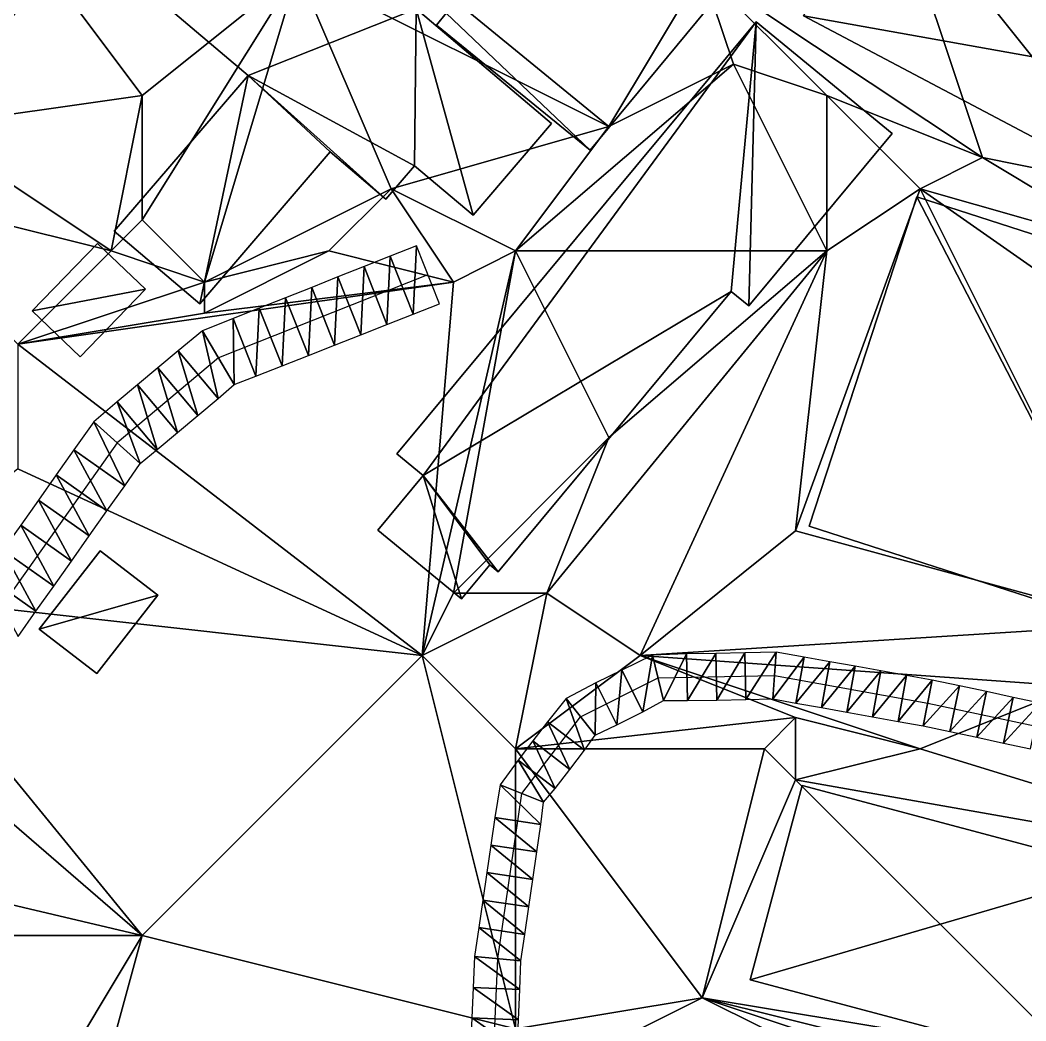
# Model space of a CAD drawing. Header units: metres. Extents: x -1103 to 901, y -902 to 905.
# Drawn here: x 604.1 to 668.8, y 50.5 to 114.8 of the extents above; entities that cross this region are included whole.
import ezdxf

# ---------------------------------------------------------------- set-up
doc = ezdxf.new("R2010")
doc.units = ezdxf.units.M
for name, color, linetype in [('OSM_BUILDING_FOOTPRINTS', 7, 'CONTINUOUS'), ('OSM_BUILDING_ROOFS', 1, 'CONTINUOUS'), ('OSM_BUILDING_WALLS', 8, 'CONTINUOUS'), ('OSM_ROAD_AXES', 2, 'CONTINUOUS'), ('OSM_ROAD_SURFACE', 9, 'CONTINUOUS'), ('OSM_TERRAIN', 3, 'CONTINUOUS')]:
    doc.layers.add(name, color=color, linetype=linetype)

msp = doc.modelspace()

# ---------------------------------------------------------------- linework, layer by layer
at = {"layer": 'OSM_BUILDING_FOOTPRINTS'}
for points in [[(638.309, 108.197, 10.164), (633.258, 102.292, 10.164), (629.488, 105.477, 10.164), (627.654, 103.332, 10.164), (624.072, 106.373, 10.164), (615.704, 96.608, 10.164), (610.2, 101.264, 10.164), (618.811, 111.283, 10.164), (608.973, 119.611, 10.164), (608.254, 118.781, 10.164), (605.613, 121.015, 10.164), (606.331, 121.845, 10.164), (599.776, 127.396, 10.164), (599.201, 126.733, 10.164), (596.383, 129.11, 10.164), (604.585, 138.676, 10.164), (630.55, 116.691, 10.164), (629.599, 115.574, 10.164), (638.309, 108.197, 10.164)], [(622.138, 123.923, 10.795), (622.691, 124.598, 10.795), (622.016, 125.151, 10.795), (624.824, 128.546, 10.795), (635.148, 120.13, 10.795), (637.613, 123.116, 10.795), (642.985, 118.737, 10.795), (644.124, 120.119, 10.795), (648.866, 116.248, 10.795), (640.785, 106.472, 10.795), (630.914, 114.523, 10.795), (631.534, 115.275, 10.795), (630.34, 116.248, 10.795), (630.826, 116.835, 10.795), (622.138, 123.923, 10.795)], [(658.217, 122.065, 10.723), (680.037, 110.552, 10.723), (676.323, 103.596, 10.723), (654.503, 115.12, 10.723), (658.217, 122.065, 10.723)], [(660.196, 107.545, 10.231), (650.999, 96.475, 10.231), (649.86, 97.404, 10.231), (634.882, 79.378, 10.231), (634.341, 79.82, 10.231), (632.528, 77.63, 10.231), (627.134, 82.054, 10.231), (630.052, 85.571, 10.231), (628.372, 86.953, 10.231), (651.452, 114.722, 10.231), (660.196, 107.545, 10.231)], [(655.995, 85.781, 9.432), (661.799, 103.486, 9.432), (683.232, 96.563, 9.432), (676.312, 75.396, 9.432), (654.868, 82.319, 9.432), (655.995, 85.781, 9.432)], [(609.127, 100.479, 10), (612.211, 97.537, 10), (608.011, 93.202, 10), (604.927, 96.143, 10), (609.127, 100.479, 10)], [(609.293, 80.716, 10), (612.996, 77.863, 10), (609.083, 72.831, 10), (605.369, 75.695, 10), (609.293, 80.716, 10)], [(671.68, 47.671, 7.544), (651.065, 53.157, 7.544), (654.425, 65.631, 7.544), (675.04, 60.157, 7.544), (671.68, 47.671, 7.544)]]:
    msp.add_polyline3d(points, close=True, dxfattribs=at)
at = {"layer": 'OSM_BUILDING_ROOFS'}
for points in [[(680.037, 110.552, 20.723), (658.217, 122.065, 20.723), (654.503, 115.12, 20.723)], [(629.599, 115.574, 20.164), (608.973, 119.611, 20.164), (618.811, 111.283, 20.164)], [(631.534, 115.275, 20.795), (640.785, 106.472, 20.795), (648.866, 116.248, 20.795)], [(629.599, 115.574, 20.164), (618.811, 111.283, 20.164), (629.488, 105.477, 20.164)], [(629.488, 105.477, 20.164), (633.258, 102.292, 20.164), (629.599, 115.574, 20.164)], [(633.258, 102.292, 20.164), (638.309, 108.197, 20.164), (629.599, 115.574, 20.164)], [(631.534, 115.275, 20.795), (630.914, 114.523, 20.795), (640.785, 106.472, 20.795)], [(680.037, 110.552, 20.723), (654.503, 115.12, 20.723), (676.323, 103.596, 20.723)], [(651.452, 114.722, 20.231), (628.372, 86.953, 20.231), (630.052, 85.571, 20.231)], [(649.86, 97.404, 20.231), (651.452, 114.722, 20.231), (630.052, 85.571, 20.231)], [(649.86, 97.404, 20.231), (650.999, 96.475, 20.231), (651.452, 114.722, 20.231)], [(650.999, 96.475, 20.231), (660.196, 107.545, 20.231), (651.452, 114.722, 20.231)], [(618.811, 111.283, 20.164), (610.2, 101.264, 20.164), (615.704, 96.608, 20.164)], [(618.811, 111.283, 20.164), (615.704, 96.608, 20.164), (624.072, 106.373, 20.164)], [(618.811, 111.283, 20.164), (624.072, 106.373, 20.164), (627.654, 103.332, 20.164)], [(618.811, 111.283, 20.164), (627.654, 103.332, 20.164), (629.488, 105.477, 20.164)], [(661.799, 103.486, 19.432), (655.995, 85.781, 19.432), (654.868, 82.319, 19.432)], [(661.799, 103.486, 19.432), (654.868, 82.319, 19.432), (676.312, 75.396, 19.432)], [(661.799, 103.486, 19.432), (676.312, 75.396, 19.432), (683.232, 96.563, 19.432)], [(612.211, 97.537, 20), (609.127, 100.479, 20), (604.927, 96.143, 20)], [(612.211, 97.537, 20), (604.927, 96.143, 20), (608.011, 93.202, 20)], [(630.052, 85.571, 20.231), (634.882, 79.378, 20.231), (649.86, 97.404, 20.231)], [(630.052, 85.571, 20.231), (627.134, 82.054, 20.231), (632.528, 77.63, 20.231)], [(630.052, 85.571, 20.231), (632.528, 77.63, 20.231), (634.341, 79.82, 20.231)], [(630.052, 85.571, 20.231), (634.341, 79.82, 20.231), (634.882, 79.378, 20.231)], [(612.996, 77.863, 20), (609.293, 80.716, 20), (605.369, 75.695, 20)], [(612.996, 77.863, 20), (605.369, 75.695, 20), (609.083, 72.831, 20)], [(651.065, 53.157, 17.544), (675.04, 60.157, 17.544), (654.425, 65.631, 17.544)], [(651.065, 53.157, 17.544), (671.68, 47.671, 17.544), (675.04, 60.157, 17.544)]]:
    msp.add_3dface(points, dxfattribs=at)
at = {"layer": 'OSM_BUILDING_WALLS'}
for points in [[(680.037, 110.552, 10.723), (658.217, 122.065, 10.723), (658.217, 122.065, 20.723)], [(680.037, 110.552, 10.723), (658.217, 122.065, 20.723), (680.037, 110.552, 20.723)], [(608.973, 119.611, 10.164), (618.811, 111.283, 10.164), (618.811, 111.283, 20.164)], [(608.973, 119.611, 10.164), (618.811, 111.283, 20.164), (608.973, 119.611, 20.164)], [(640.785, 106.472, 10.795), (648.866, 116.248, 10.795), (648.866, 116.248, 20.795)], [(640.785, 106.472, 10.795), (648.866, 116.248, 20.795), (640.785, 106.472, 20.795)], [(638.309, 108.197, 10.164), (629.599, 115.574, 10.164), (629.599, 115.574, 20.164)], [(638.309, 108.197, 10.164), (629.599, 115.574, 20.164), (638.309, 108.197, 20.164)], [(631.534, 115.275, 10.795), (630.914, 114.523, 10.795), (630.914, 114.523, 20.795)], [(631.534, 115.275, 10.795), (630.914, 114.523, 20.795), (631.534, 115.275, 20.795)], [(654.503, 115.12, 10.723), (676.323, 103.596, 10.723), (676.323, 103.596, 20.723)], [(654.503, 115.12, 10.723), (676.323, 103.596, 20.723), (654.503, 115.12, 20.723)], [(651.452, 114.722, 10.231), (628.372, 86.953, 10.231), (628.372, 86.953, 20.231)], [(651.452, 114.722, 10.231), (628.372, 86.953, 20.231), (651.452, 114.722, 20.231)], [(630.914, 114.523, 10.795), (640.785, 106.472, 10.795), (640.785, 106.472, 20.795)], [(630.914, 114.523, 10.795), (640.785, 106.472, 20.795), (630.914, 114.523, 20.795)], [(660.196, 107.545, 10.231), (651.452, 114.722, 10.231), (651.452, 114.722, 20.231)], [(660.196, 107.545, 10.231), (651.452, 114.722, 20.231), (660.196, 107.545, 20.231)], [(618.811, 111.283, 10.164), (610.2, 101.264, 10.164), (610.2, 101.264, 20.164)], [(618.811, 111.283, 10.164), (610.2, 101.264, 20.164), (618.811, 111.283, 20.164)], [(633.258, 102.292, 10.164), (638.309, 108.197, 10.164), (638.309, 108.197, 20.164)], [(633.258, 102.292, 10.164), (638.309, 108.197, 20.164), (633.258, 102.292, 20.164)], [(650.999, 96.475, 10.231), (660.196, 107.545, 10.231), (660.196, 107.545, 20.231)], [(650.999, 96.475, 10.231), (660.196, 107.545, 20.231), (650.999, 96.475, 20.231)], [(615.704, 96.608, 10.164), (624.072, 106.373, 10.164), (624.072, 106.373, 20.164)], [(615.704, 96.608, 10.164), (624.072, 106.373, 20.164), (615.704, 96.608, 20.164)], [(624.072, 106.373, 10.164), (627.654, 103.332, 10.164), (627.654, 103.332, 20.164)], [(624.072, 106.373, 10.164), (627.654, 103.332, 20.164), (624.072, 106.373, 20.164)], [(627.654, 103.332, 10.164), (629.488, 105.477, 10.164), (629.488, 105.477, 20.164)], [(627.654, 103.332, 10.164), (629.488, 105.477, 20.164), (627.654, 103.332, 20.164)], [(629.488, 105.477, 10.164), (633.258, 102.292, 10.164), (633.258, 102.292, 20.164)], [(629.488, 105.477, 10.164), (633.258, 102.292, 20.164), (629.488, 105.477, 20.164)], [(661.799, 103.486, 9.432), (655.995, 85.781, 9.432), (655.995, 85.781, 19.432)], [(661.799, 103.486, 9.432), (655.995, 85.781, 19.432), (661.799, 103.486, 19.432)], [(683.232, 96.563, 9.432), (661.799, 103.486, 9.432), (661.799, 103.486, 19.432)], [(683.232, 96.563, 9.432), (661.799, 103.486, 19.432), (683.232, 96.563, 19.432)], [(610.2, 101.264, 10.164), (615.704, 96.608, 10.164), (615.704, 96.608, 20.164)], [(610.2, 101.264, 10.164), (615.704, 96.608, 20.164), (610.2, 101.264, 20.164)], [(609.127, 100.479, 10), (604.927, 96.143, 10), (604.927, 96.143, 20)], [(609.127, 100.479, 10), (604.927, 96.143, 20), (609.127, 100.479, 20)], [(612.211, 97.537, 10), (609.127, 100.479, 10), (609.127, 100.479, 20)], [(612.211, 97.537, 10), (609.127, 100.479, 20), (612.211, 97.537, 20)], [(608.011, 93.202, 10), (612.211, 97.537, 10), (612.211, 97.537, 20)], [(608.011, 93.202, 10), (612.211, 97.537, 20), (608.011, 93.202, 20)], [(634.882, 79.378, 10.231), (649.86, 97.404, 10.231), (649.86, 97.404, 20.231)], [(634.882, 79.378, 10.231), (649.86, 97.404, 20.231), (634.882, 79.378, 20.231)], [(649.86, 97.404, 10.231), (650.999, 96.475, 10.231), (650.999, 96.475, 20.231)], [(649.86, 97.404, 10.231), (650.999, 96.475, 20.231), (649.86, 97.404, 20.231)], [(604.927, 96.143, 10), (608.011, 93.202, 10), (608.011, 93.202, 20)], [(604.927, 96.143, 10), (608.011, 93.202, 20), (604.927, 96.143, 20)], [(628.372, 86.953, 10.231), (630.052, 85.571, 10.231), (630.052, 85.571, 20.231)], [(628.372, 86.953, 10.231), (630.052, 85.571, 20.231), (628.372, 86.953, 20.231)], [(630.052, 85.571, 10.231), (627.134, 82.054, 10.231), (627.134, 82.054, 20.231)], [(630.052, 85.571, 10.231), (627.134, 82.054, 20.231), (630.052, 85.571, 20.231)], [(655.995, 85.781, 9.432), (654.868, 82.319, 9.432), (654.868, 82.319, 19.432)], [(655.995, 85.781, 9.432), (654.868, 82.319, 19.432), (655.995, 85.781, 19.432)], [(654.868, 82.319, 9.432), (676.312, 75.396, 9.432), (676.312, 75.396, 19.432)], [(654.868, 82.319, 9.432), (676.312, 75.396, 19.432), (654.868, 82.319, 19.432)], [(627.134, 82.054, 10.231), (632.528, 77.63, 10.231), (632.528, 77.63, 20.231)], [(627.134, 82.054, 10.231), (632.528, 77.63, 20.231), (627.134, 82.054, 20.231)], [(609.293, 80.716, 10), (605.369, 75.695, 10), (605.369, 75.695, 20)], [(609.293, 80.716, 10), (605.369, 75.695, 20), (609.293, 80.716, 20)], [(612.996, 77.863, 10), (609.293, 80.716, 10), (609.293, 80.716, 20)], [(612.996, 77.863, 10), (609.293, 80.716, 20), (612.996, 77.863, 20)], [(632.528, 77.63, 10.231), (634.341, 79.82, 10.231), (634.341, 79.82, 20.231)], [(632.528, 77.63, 10.231), (634.341, 79.82, 20.231), (632.528, 77.63, 20.231)], [(634.341, 79.82, 10.231), (634.882, 79.378, 10.231), (634.882, 79.378, 20.231)], [(634.341, 79.82, 10.231), (634.882, 79.378, 20.231), (634.341, 79.82, 20.231)], [(609.083, 72.831, 10), (612.996, 77.863, 10), (612.996, 77.863, 20)], [(609.083, 72.831, 10), (612.996, 77.863, 20), (609.083, 72.831, 20)], [(605.369, 75.695, 10), (609.083, 72.831, 10), (609.083, 72.831, 20)], [(605.369, 75.695, 10), (609.083, 72.831, 20), (605.369, 75.695, 20)], [(654.425, 65.631, 7.544), (651.065, 53.157, 7.544), (651.065, 53.157, 17.544)], [(654.425, 65.631, 7.544), (651.065, 53.157, 17.544), (654.425, 65.631, 17.544)], [(675.04, 60.157, 7.544), (654.425, 65.631, 7.544), (654.425, 65.631, 17.544)], [(675.04, 60.157, 7.544), (654.425, 65.631, 17.544), (675.04, 60.157, 17.544)], [(651.065, 53.157, 7.544), (671.68, 47.671, 7.544), (671.68, 47.671, 17.544)], [(651.065, 53.157, 7.544), (671.68, 47.671, 17.544), (651.065, 53.157, 17.544)]]:
    msp.add_3dface(points, dxfattribs=at)
at = {"layer": 'OSM_ROAD_AXES'}
for points in [[(630.362, 98.466, 12.058), (616.887, 93.135, 12.044), (610.376, 87.672, 12.002), (582.996, 48.955, 11.811), (565.752, 31.548, 10.65), (560.534, 31.405, 10.368), (554.024, 33.992, 10.116), (498.899, 83.858, 12.588), (490.72, 86.103, 12.413), (481.821, 90.051, 12.59), (459.758, 117.832, 15.625), (451.767, 124.987, 16.333)], [(605.522, -30.471, 8.562), (609.115, -23.216, 8.886), (624.535, -5.799, 9.009), (632.914, 14.096, 9.605), (634.252, 40.97, 10.38), (634.849, 54.517, 10.767), (636.397, 65.123, 11.044), (640.177, 70.055, 11.152), (645.151, 72.554, 11.128), (652.635, 72.709, 10.971), (662.495, 70.939, 10.773), (676.312, 67.997, 10.116), (689.101, 63.021, 9.231), (690.283, 54.373, 8.711), (688.283, 44.431, 8.338), (648.046, -13.109, 7.387)]]:
    msp.add_polyline3d(points, dxfattribs=at)
at = {"layer": 'OSM_ROAD_SURFACE'}
for points in [[(629.626, 100.325, 12.281), (627.942, 99.659, 12.156), (629.413, 95.939, 12.096)], [(629.626, 100.325, 12.281), (629.413, 95.939, 12.096), (631.097, 96.606, 12.099)], [(627.942, 99.659, 12.156), (626.257, 98.993, 12.093), (627.729, 95.273, 12.093)], [(627.942, 99.659, 12.156), (627.729, 95.273, 12.093), (629.413, 95.939, 12.096)], [(626.257, 98.993, 12.093), (624.573, 98.326, 12.12), (626.044, 94.607, 12.089)], [(626.257, 98.993, 12.093), (626.044, 94.607, 12.089), (627.729, 95.273, 12.093)], [(624.573, 98.326, 12.12), (622.889, 97.66, 12.146), (624.36, 93.941, 12.086)], [(624.573, 98.326, 12.12), (624.36, 93.941, 12.086), (626.044, 94.607, 12.089)], [(622.889, 97.66, 12.146), (621.204, 96.994, 12.173), (622.676, 93.274, 12.083)], [(622.889, 97.66, 12.146), (622.676, 93.274, 12.083), (624.36, 93.941, 12.086)], [(621.204, 96.994, 12.173), (619.52, 96.328, 12.158), (620.991, 92.608, 12.08)], [(621.204, 96.994, 12.173), (620.991, 92.608, 12.08), (622.676, 93.274, 12.083)], [(619.52, 96.328, 12.158), (617.836, 95.661, 12.119), (619.307, 91.942, 12.077)], [(619.52, 96.328, 12.158), (619.307, 91.942, 12.077), (620.991, 92.608, 12.08)], [(617.836, 95.661, 12.119), (615.872, 94.859, 12.115), (617.902, 91.412, 12.074)], [(617.836, 95.661, 12.119), (617.902, 91.412, 12.074), (619.307, 91.942, 12.077)], [(615.872, 94.859, 12.115), (614.299, 93.575, 12.105), (616.87, 90.511, 12.067)], [(615.872, 94.859, 12.115), (616.87, 90.511, 12.067), (617.902, 91.412, 12.074)], [(614.299, 93.575, 12.105), (612.997, 92.482, 12.096), (615.568, 89.418, 12.059)], [(614.299, 93.575, 12.105), (615.568, 89.418, 12.059), (616.87, 90.511, 12.067)], [(612.997, 92.482, 12.096), (611.695, 91.39, 12.088), (614.266, 88.325, 12.05)], [(612.997, 92.482, 12.096), (614.266, 88.325, 12.05), (615.568, 89.418, 12.059)], [(611.695, 91.39, 12.088), (610.393, 90.297, 12.079), (612.964, 87.233, 12.042)], [(611.695, 91.39, 12.088), (612.964, 87.233, 12.042), (614.266, 88.325, 12.05)], [(610.393, 90.297, 12.079), (608.892, 89.012, 12.069), (611.861, 86.332, 12.035)], [(610.393, 90.297, 12.079), (611.861, 86.332, 12.035), (612.964, 87.233, 12.042)], [(608.892, 89.012, 12.069), (607.603, 87.214, 12.054), (610.868, 84.904, 12.023)], [(608.892, 89.012, 12.069), (610.868, 84.904, 12.023), (611.861, 86.332, 12.035)], [(607.603, 87.214, 12.054), (606.462, 85.601, 12.04), (609.728, 83.291, 12.009)], [(607.603, 87.214, 12.054), (609.728, 83.291, 12.009), (610.868, 84.904, 12.023)], [(606.462, 85.601, 12.04), (605.321, 83.987, 12.033), (608.587, 81.678, 12.005)], [(606.462, 85.601, 12.04), (608.587, 81.678, 12.005), (609.728, 83.291, 12.009)], [(605.321, 83.987, 12.033), (604.18, 82.374, 12.029), (607.446, 80.065, 12.001)], [(605.321, 83.987, 12.033), (607.446, 80.065, 12.001), (608.587, 81.678, 12.005)], [(604.18, 82.374, 12.029), (603.039, 80.761, 12.025), (606.305, 78.451, 11.998)], [(604.18, 82.374, 12.029), (606.305, 78.451, 11.998), (607.446, 80.065, 12.001)], [(603.039, 80.761, 12.025), (601.898, 79.148, 12.021), (605.164, 76.838, 11.994)], [(603.039, 80.761, 12.025), (605.164, 76.838, 11.994), (606.305, 78.451, 11.998)], [(601.898, 79.148, 12.021), (604.023, 75.225, 11.989), (605.164, 76.838, 11.994)], [(644.167, 70.381, 11.171), (644.791, 74.01, 11.198), (642.82, 73.061, 11.201)], [(644.167, 70.381, 11.171), (645.511, 71.098, 11.165), (644.791, 74.01, 11.198)], [(645.511, 71.098, 11.165), (646.991, 74.093, 11.214), (644.791, 74.01, 11.198)], [(645.511, 71.098, 11.165), (647.053, 71.093, 11.152), (646.991, 74.093, 11.214)], [(647.053, 71.093, 11.152), (648.862, 74.131, 11.22), (646.991, 74.093, 11.214)], [(647.053, 71.093, 11.152), (648.924, 71.132, 11.136), (648.862, 74.131, 11.22)], [(648.924, 71.132, 11.136), (650.733, 74.17, 11.226), (648.862, 74.131, 11.22)], [(648.924, 71.132, 11.136), (650.795, 71.171, 11.121), (650.733, 74.17, 11.226)], [(650.795, 71.171, 11.121), (652.744, 74.205, 11.23), (650.733, 74.17, 11.226)], [(650.795, 71.171, 11.121), (652.526, 71.213, 11.042), (652.744, 74.205, 11.23)], [(652.526, 71.213, 11.042), (654.543, 73.89, 11.142), (652.744, 74.205, 11.23)], [(652.526, 71.213, 11.042), (654.013, 70.938, 11.012), (654.543, 73.89, 11.142)], [(654.013, 70.938, 11.012), (656.186, 73.595, 11.06), (654.543, 73.89, 11.142)], [(642.509, 69.548, 11.179), (642.82, 73.061, 11.201), (641.162, 72.228, 11.23)], [(642.509, 69.548, 11.179), (644.167, 70.381, 11.171), (642.82, 73.061, 11.201)], [(654.013, 70.938, 11.012), (655.656, 70.643, 10.979), (656.186, 73.595, 11.06)], [(655.656, 70.643, 10.979), (657.83, 73.301, 10.978), (656.186, 73.595, 11.06)], [(655.656, 70.643, 10.979), (657.3, 70.348, 10.946), (657.83, 73.301, 10.978)], [(657.3, 70.348, 10.946), (659.473, 73.006, 10.895), (657.83, 73.301, 10.978)], [(657.3, 70.348, 10.946), (658.943, 70.053, 10.913), (659.473, 73.006, 10.895)], [(658.943, 70.053, 10.913), (661.116, 72.711, 10.831), (659.473, 73.006, 10.895)], [(658.943, 70.053, 10.913), (660.586, 69.758, 10.88), (661.116, 72.711, 10.831)], [(660.586, 69.758, 10.88), (662.784, 72.411, 10.798), (661.116, 72.711, 10.831)], [(641.11, 68.88, 11.187), (641.162, 72.228, 11.23), (639.244, 71.23, 11.266)], [(641.11, 68.88, 11.187), (642.509, 69.548, 11.179), (641.162, 72.228, 11.23)], [(660.586, 69.758, 10.88), (662.205, 69.468, 10.847), (662.784, 72.411, 10.798)], [(662.205, 69.468, 10.847), (664.534, 72.039, 10.763), (662.784, 72.411, 10.798)], [(662.205, 69.468, 10.847), (663.909, 69.104, 10.814), (664.534, 72.039, 10.763)], [(663.909, 69.104, 10.814), (666.261, 71.671, 10.729), (664.534, 72.039, 10.763)], [(640.422, 67.909, 11.067), (639.244, 71.23, 11.266), (638.041, 69.734, 11.23)], [(640.422, 67.909, 11.067), (641.11, 68.88, 11.187), (639.244, 71.23, 11.266)], [(663.909, 69.104, 10.814), (665.636, 68.737, 10.732), (666.261, 71.671, 10.729)], [(665.636, 68.737, 10.732), (667.988, 71.303, 10.695), (666.261, 71.671, 10.729)], [(665.636, 68.737, 10.732), (667.364, 68.369, 10.626), (667.988, 71.303, 10.695)], [(667.364, 68.369, 10.626), (669.715, 70.936, 10.651), (667.988, 71.303, 10.695)], [(667.364, 68.369, 10.626), (669.091, 68.001, 10.521), (669.715, 70.936, 10.651)], [(639.477, 66.676, 11.027), (638.041, 69.734, 11.23), (637.096, 68.501, 11.218)], [(639.477, 66.676, 11.027), (640.422, 67.909, 11.067), (638.041, 69.734, 11.23)], [(638.532, 65.443, 10.986), (637.096, 68.501, 11.218), (636.151, 67.268, 11.187)], [(638.532, 65.443, 10.986), (639.477, 66.676, 11.027), (637.096, 68.501, 11.218)], [(637.789, 64.564, 10.983), (636.151, 67.268, 11.187), (635.004, 65.681, 11.21)], [(637.789, 64.564, 10.983), (638.532, 65.443, 10.986), (636.151, 67.268, 11.187)], [(637.623, 63.138, 10.943), (635.004, 65.681, 11.21), (634.654, 63.572, 11.159)], [(637.623, 63.138, 10.943), (637.789, 64.564, 10.983), (635.004, 65.681, 11.21)], [(637.365, 61.371, 10.895), (634.654, 63.572, 11.159), (634.396, 61.804, 11.113)], [(637.365, 61.371, 10.895), (637.623, 63.138, 10.943), (634.654, 63.572, 11.159)], [(637.107, 59.603, 10.848), (634.396, 61.804, 11.113), (634.138, 60.036, 11.068)], [(637.107, 59.603, 10.848), (637.365, 61.371, 10.895), (634.396, 61.804, 11.113)], [(636.849, 57.836, 10.801), (634.138, 60.036, 11.068), (633.881, 58.269, 11.021)], [(636.849, 57.836, 10.801), (637.107, 59.603, 10.848), (634.138, 60.036, 11.068)], [(636.591, 56.068, 10.754), (633.881, 58.269, 11.021), (633.623, 56.501, 10.955)], [(636.591, 56.068, 10.754), (636.849, 57.836, 10.801), (633.881, 58.269, 11.021)], [(636.343, 54.379, 10.709), (633.623, 56.501, 10.955), (633.355, 54.656, 10.885)], [(636.343, 54.379, 10.709), (636.591, 56.068, 10.754), (633.623, 56.501, 10.955)], [(636.262, 52.516, 10.647), (633.355, 54.656, 10.885), (633.265, 52.648, 10.802)], [(636.262, 52.516, 10.647), (636.343, 54.379, 10.709), (633.355, 54.656, 10.885)], [(636.177, 50.58, 10.582), (633.265, 52.648, 10.802), (633.18, 50.712, 10.721)], [(636.177, 50.58, 10.582), (636.262, 52.516, 10.647), (633.265, 52.648, 10.802)], [(636.092, 48.645, 10.511), (633.18, 50.712, 10.721), (633.094, 48.777, 10.716)], [(636.092, 48.645, 10.511), (636.177, 50.58, 10.582), (633.18, 50.712, 10.721)]]:
    msp.add_3dface(points, dxfattribs=at)
at = {"layer": 'OSM_TERRAIN'}
for points in [[(622, 118, 12.567), (642, 108, 12.858), (620, 126, 13.006)], [(642, 108, 12.858), (648, 118, 13.009), (620, 126, 13.006)], [(666, 106, 12.701), (660, 124, 12.943), (648, 118, 13.009)], [(676, 104, 12.839), (680, 110, 12.8), (660, 124, 12.943)], [(676, 104, 12.839), (660, 124, 12.943), (666, 106, 12.701)], [(680, 110, 12.8), (678, 116, 12.348), (660, 124, 12.943)], [(598, 114, 12.695), (606, 118, 12.573), (598, 120, 12.778)], [(598, 108, 12.078), (612, 110, 12.084), (606, 118, 12.573)], [(598, 108, 12.078), (606, 118, 12.573), (598, 114, 12.695)], [(612, 110, 12.084), (622, 118, 12.567), (606, 118, 12.573)], [(616, 98, 12.515), (622, 118, 12.567), (612, 102, 12.437)], [(612, 102, 12.437), (622, 118, 12.567), (612, 110, 12.084)], [(616, 98, 12.515), (628, 104, 12.567), (622, 118, 12.567)], [(628, 104, 12.567), (642, 108, 12.858), (622, 118, 12.567)], [(642, 108, 12.858), (650, 112, 12.37), (648, 118, 13.009)], [(656, 110, 12.336), (648, 118, 13.009), (650, 112, 12.37)], [(656, 110, 12.336), (666, 106, 12.701), (648, 118, 13.009)], [(656, 100, 12.409), (650, 112, 12.37), (636, 100, 12.321)], [(636, 100, 12.321), (650, 112, 12.37), (642, 108, 12.858)], [(656, 100, 12.409), (656, 110, 12.336), (650, 112, 12.37)], [(610, 100, 12.026), (612, 110, 12.084), (598, 108, 12.078)], [(610, 100, 12.026), (612, 102, 12.437), (612, 110, 12.084)], [(656, 100, 12.409), (662, 104, 11.755), (656, 110, 12.336)], [(662, 104, 11.755), (666, 106, 12.701), (656, 110, 12.336)], [(594, 104, 12.08), (610, 100, 12.026), (598, 108, 12.078)], [(636, 100, 12.321), (642, 108, 12.858), (628, 104, 12.567)], [(662, 104, 11.755), (676, 100, 11.795), (666, 106, 12.701)], [(676, 100, 11.795), (676, 104, 12.839), (666, 106, 12.701)], [(594, 104, 12.08), (604, 94, 12.082), (610, 100, 12.026)], [(616, 98, 12.515), (624, 100, 12.015), (628, 104, 12.567)], [(624, 100, 12.015), (632, 98, 12.062), (628, 104, 12.567)], [(632, 98, 12.062), (636, 100, 12.321), (628, 104, 12.567)], [(654, 82, 11.601), (676, 76, 11.6), (662, 104, 11.755)], [(656, 100, 12.409), (654, 82, 11.601), (662, 104, 11.755)], [(662, 104, 11.755), (682, 90, 11.484), (676, 100, 11.795)], [(662, 104, 11.755), (676, 76, 11.6), (682, 90, 11.484)], [(610, 100, 12.026), (616, 98, 12.515), (612, 102, 12.437)], [(604, 94, 12.082), (616, 98, 12.515), (610, 100, 12.026)], [(632, 98, 12.062), (624, 100, 12.015), (616, 96, 12.169)], [(616, 96, 12.169), (624, 100, 12.015), (616, 98, 12.515)], [(630, 74, 11.816), (632, 78, 12.307), (636, 100, 12.321)], [(630, 74, 11.816), (636, 100, 12.321), (632, 98, 12.062)], [(632, 78, 12.307), (642, 88, 12.313), (636, 100, 12.321)], [(642, 88, 12.313), (656, 100, 12.409), (636, 100, 12.321)], [(644, 74, 11.147), (656, 100, 12.409), (638, 78, 11.734)], [(642, 88, 12.313), (638, 78, 11.734), (656, 100, 12.409)], [(644, 74, 11.147), (654, 82, 11.601), (656, 100, 12.409)], [(630, 74, 11.816), (632, 98, 12.062), (604, 94, 12.082)], [(604, 94, 12.082), (632, 98, 12.062), (616, 96, 12.169)], [(604, 94, 12.082), (616, 96, 12.169), (616, 98, 12.515)], [(568, 94, 12.065), (578, 64, 11.952), (612, 56, 11.785)], [(568, 94, 12.065), (612, 56, 11.785), (594, 78, 12)], [(604, 86, 12), (630, 74, 11.816), (604, 94, 12.082)], [(632, 78, 12.307), (638, 78, 11.734), (642, 88, 12.313)], [(594, 78, 12), (630, 74, 11.816), (604, 86, 12)], [(644, 74, 11.147), (676, 76, 11.6), (654, 82, 11.601)], [(612, 56, 11.785), (630, 74, 11.816), (594, 78, 12)], [(630, 74, 11.816), (636, 68, 11.173), (638, 78, 11.734)], [(630, 74, 11.816), (638, 78, 11.734), (632, 78, 12.307)], [(636, 68, 11.173), (644, 74, 11.147), (638, 78, 11.734)], [(644, 74, 11.147), (672, 72, 10.547), (676, 76, 11.6)], [(612, 56, 11.785), (636, 50, 10.523), (630, 74, 11.816)], [(636, 50, 10.523), (636, 68, 11.173), (630, 74, 11.816)], [(636, 68, 11.173), (654, 70, 11.036), (644, 74, 11.147)], [(654, 70, 11.036), (662, 68, 10.82), (644, 74, 11.147)], [(662, 68, 10.82), (672, 72, 10.547), (644, 74, 11.147)], [(662, 68, 10.82), (688, 60, 9.103), (672, 72, 10.547)], [(636, 68, 11.173), (652, 68, 10.628), (654, 70, 11.036)], [(654, 66, 9.79), (654, 70, 11.036), (652, 68, 10.628)], [(654, 66, 9.79), (662, 68, 10.82), (654, 70, 11.036)], [(648, 52, 9.818), (636, 68, 11.173), (636, 50, 10.523)], [(636, 68, 11.173), (648, 52, 9.818), (652, 68, 10.628)], [(648, 52, 9.818), (654, 66, 9.79), (652, 68, 10.628)], [(654, 66, 9.79), (688, 60, 9.103), (662, 68, 10.82)], [(648, 52, 9.818), (672, 48, 9.604), (654, 66, 9.79)], [(672, 48, 9.604), (688, 60, 9.103), (654, 66, 9.79)], [(578, 64, 11.952), (596, 56, 11.939), (612, 56, 11.785)], [(602, 48, 11.679), (606, 46, 11.978), (596, 56, 11.939)], [(606, 46, 11.978), (612, 56, 11.785), (596, 56, 11.939)], [(606, 34, 11.982), (636, 50, 10.523), (612, 56, 11.785)], [(606, 46, 11.978), (606, 34, 11.982), (612, 56, 11.785)], [(640, 48, 9.375), (648, 52, 9.818), (636, 50, 10.523)], [(640, 48, 9.375), (656, 48, 9.243), (648, 52, 9.818)], [(656, 48, 9.243), (666, 46, 8.663), (648, 52, 9.818)], [(666, 46, 8.663), (664, 48, 9.317), (648, 52, 9.818)], [(664, 48, 9.317), (672, 48, 9.604), (648, 52, 9.818)]]:
    msp.add_3dface(points, dxfattribs=at)

doc.saveas('drawing.dxf')
